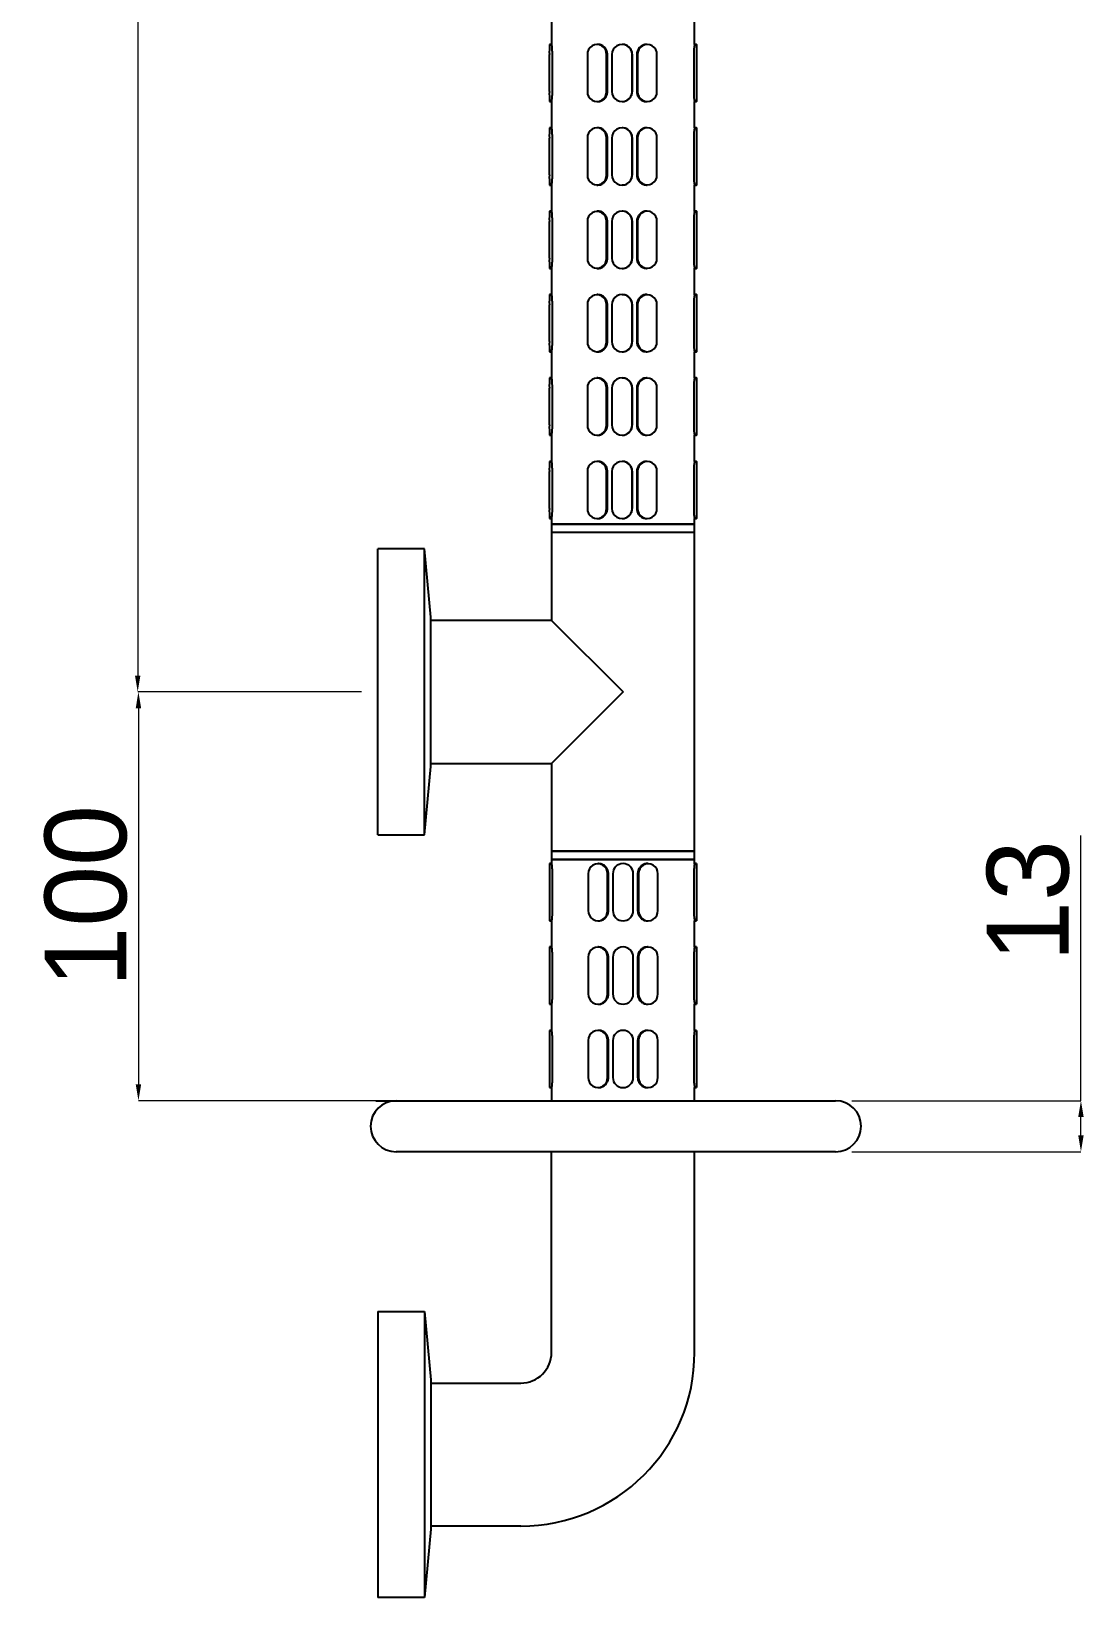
# Model space of a CAD drawing. Extents: x 0 to 2604, y 0 to 1908.
# Drawn here: x 294.8 to 552.3, y 510.7 to 893.9 of the extents above; entities that cross this region are included whole.
import ezdxf

# ---------------------------------------------------------------- set-up
doc = ezdxf.new("R2010")
doc.units = 0
doc.header["$LTSCALE"] = 10
doc.header["$MEASUREMENT"] = 0
doc.header["$PDMODE"] = 3
doc.header["$PDSIZE"] = -10
doc.layers.get('0').update_dxf_attribs({"linetype": 'CONTINUOUS'})
doc.layers.get('DEFPOINTS').update_dxf_attribs({"linetype": 'CONTINUOUS'})
doc.styles.add('Daelim Dimension', font='')
doc.styles.get('Daelim Dimension').set_extended_font_data('나눔고딕')
doc.dimstyles.new('DEFAULT', dxfattribs={"dimscale": 2, "dimtxt": 2, "dimasz": 2, "dimexe": 0, "dimexo": 2, "dimgap": 1, "dimtad": 1, "dimdec": 0, "dimzin": 9, "dimdsep": 46, "dimtxsty": 'Daelim Dimension', "dimcen": 0.5, "dimclrd": 5, "dimclre": 5, "dimclrt": 256, "dimadec": 1, "dimazin": 0, "dimtfac": 1, "dimtdec": 0, "dimtix": 1, "dimtmove": 0, "dimatfit": 3, "dimfxl": 1, "dimtolj": 1, "dimtzin": 1, "dimlwd": 9, "dimlwe": 9, "dimarcsym": 0})

# ---------------------------------------------------------------- blocks, each defined once
blk = doc.blocks.new('*D2')
at = {"color": 5, "lineweight": 9, "transparency": 16777216}
for p, q in [((375.57, 732.33), (321, 732.33)), ((321, 728.33), (321, 636.33)), ((405.57, 632.33), (321, 632.33))]:
    blk.add_line(p, q, dxfattribs=at)
at = {"color": 5, "transparency": 16777216}
for points in [[(320.34, 728.33), (321.67, 728.33), (321, 732.33)], [(320.34, 636.33), (321.67, 636.33), (321, 632.33)]]:
    blk.add_solid(points, dxfattribs=at)
at = {"layer": 'DEFPOINTS', "color": 0, "transparency": 16777216}
for p in [(379.57, 732.33), (321, 632.33), (409.57, 632.33)]:
    blk.add_point(p, dxfattribs=at)
at = {"color": 7, "transparency": 16777216, "insert": (308.19, 682.33), "char_height": 20, "attachment_point": 5, "rotation": 90, "style": 'Daelim Dimension'}
blk.add_mtext('\\A1;100', dxfattribs=at)
blk = doc.blocks.new('*D4')
at = {"color": 5, "lineweight": 9, "transparency": 16777216}
for p, q in [((375.57, 1235.33), (320.82, 1235.33)), ((320.82, 1231.33), (320.82, 736.33)), ((375.57, 732.33), (320.82, 732.33))]:
    blk.add_line(p, q, dxfattribs=at)
at = {"color": 5, "transparency": 16777216}
for points in [[(320.16, 1231.33), (321.49, 1231.33), (320.82, 1235.33)], [(320.16, 736.33), (321.49, 736.33), (320.82, 732.33)]]:
    blk.add_solid(points, dxfattribs=at)
at = {"layer": 'DEFPOINTS', "color": 0, "transparency": 16777216}
for p in [(379.57, 1235.33), (320.82, 732.33), (379.57, 732.33)]:
    blk.add_point(p, dxfattribs=at)
at = {"color": 7, "transparency": 16777216, "insert": (307.92, 983.83), "char_height": 20, "attachment_point": 5, "rotation": 90, "style": 'Daelim Dimension'}
blk.add_mtext('\\A1;503', dxfattribs=at)
blk = doc.blocks.new('*D5')
at = {"color": 5, "lineweight": 9, "transparency": 16777216}
for p, q in [((551.61, 632.33), (551.61, 697.23)), ((495.57, 632.33), (551.61, 632.33)), ((551.61, 623.83), (551.61, 628.33)), ((495.57, 619.83), (551.61, 619.83))]:
    blk.add_line(p, q, dxfattribs=at)
at = {"color": 5, "transparency": 16777216}
for points in [[(550.95, 628.33), (552.28, 628.33), (551.61, 632.33)], [(550.95, 623.83), (552.28, 623.83), (551.61, 619.83)]]:
    blk.add_solid(points, dxfattribs=at)
at = {"layer": 'DEFPOINTS', "color": 0, "transparency": 16777216}
for p in [(491.57, 632.33), (491.57, 619.83), (551.61, 619.83)]:
    blk.add_point(p, dxfattribs=at)
at = {"color": 7, "transparency": 16777216, "insert": (538.71, 681.19), "char_height": 20, "attachment_point": 5, "rotation": 90, "style": 'Daelim Dimension'}
blk.add_mtext('\\A1;13', dxfattribs=at)

msp = doc.modelspace()

# ---------------------------------------------------------------- linework, layer by layer
at = {"color": 7, "linetype": 'Continuous', "lineweight": 25}
for p, q in [((422.07, 897.17), (422.07, 890.71)), ((457.07, 890.68), (457.07, 897.15)), ((422.08, 890.73), (421.57, 890.73)), ((433.38, 890.73), (433.2, 890.73)), ((439.35, 890.73), (439.34, 890.73)), ((445.51, 890.73), (445.35, 890.73)), ((457.57, 890.73), (457.07, 890.73)), ((421.54, 888.23), (421.54, 879.23)), ((422.22, 888.23), (422.22, 879.23)), ((430.86, 888.23), (430.86, 879.23)), ((435.54, 879.23), (435.54, 888.23)), ((435.78, 879.23), (435.78, 888.23)), ((436.84, 888.23), (436.84, 879.23)), ((441.84, 879.23), (441.84, 888.23)), ((441.85, 879.23), (441.85, 888.23)), ((442.93, 888.23), (442.93, 879.23)), ((443.15, 888.23), (443.15, 879.23)), ((447.87, 879.23), (447.87, 888.23)), ((456.86, 888.23), (456.86, 879.23)), ((457.54, 888.23), (457.54, 879.23)), ((457.6, 879.23), (457.6, 888.23)), ((421.57, 876.73), (422.08, 876.73)), ((422.07, 876.77), (422.07, 870.31)), ((433.2, 876.73), (433.38, 876.73)), ((439.34, 876.73), (439.35, 876.73)), ((445.35, 876.73), (445.51, 876.73)), ((457.07, 870.28), (457.07, 876.75)), ((457.07, 876.73), (457.57, 876.73)), ((422.08, 870.33), (421.57, 870.33)), ((433.38, 870.33), (433.2, 870.33)), ((439.35, 870.33), (439.34, 870.33)), ((445.51, 870.33), (445.35, 870.33)), ((457.57, 870.33), (457.07, 870.33)), ((421.54, 867.83), (421.54, 858.83)), ((422.22, 867.83), (422.22, 858.83)), ((430.86, 867.83), (430.86, 858.83)), ((435.54, 858.83), (435.54, 867.83)), ((435.78, 858.83), (435.78, 867.83)), ((436.84, 867.83), (436.84, 858.83)), ((441.84, 858.83), (441.84, 867.83)), ((441.85, 858.83), (441.85, 867.83)), ((442.93, 867.83), (442.93, 858.83)), ((443.15, 867.83), (443.15, 858.83)), ((447.87, 858.83), (447.87, 867.83)), ((456.86, 867.83), (456.86, 858.83)), ((457.54, 867.83), (457.54, 858.83)), ((457.6, 858.83), (457.6, 867.83)), ((421.57, 856.33), (422.08, 856.33)), ((422.07, 856.37), (422.07, 849.91)), ((433.2, 856.33), (433.38, 856.33)), ((439.34, 856.33), (439.35, 856.33)), ((445.35, 856.33), (445.51, 856.33)), ((457.07, 849.88), (457.07, 856.35)), ((457.07, 856.33), (457.57, 856.33)), ((421.54, 847.43), (421.54, 838.43)), ((422.08, 849.93), (421.57, 849.93)), ((422.22, 847.43), (422.22, 838.43)), ((430.86, 847.43), (430.86, 838.43)), ((433.38, 849.93), (433.2, 849.93)), ((435.54, 838.43), (435.54, 847.43)), ((435.78, 838.43), (435.78, 847.43)), ((436.84, 847.43), (436.84, 838.43)), ((439.35, 849.93), (439.34, 849.93)), ((441.84, 838.43), (441.84, 847.43)), ((441.85, 838.43), (441.85, 847.43)), ((442.93, 847.43), (442.93, 838.43)), ((443.15, 847.43), (443.15, 838.43)), ((445.51, 849.93), (445.35, 849.93)), ((447.87, 838.43), (447.87, 847.43)), ((456.86, 847.43), (456.86, 838.43)), ((457.57, 849.93), (457.07, 849.93)), ((457.54, 847.43), (457.54, 838.43)), ((457.6, 838.43), (457.6, 847.43)), ((421.57, 835.93), (422.08, 835.93)), ((422.07, 835.97), (422.07, 829.51)), ((433.2, 835.93), (433.38, 835.93)), ((439.34, 835.93), (439.35, 835.93)), ((445.35, 835.93), (445.51, 835.93)), ((457.07, 829.48), (457.07, 835.95)), ((457.07, 835.93), (457.57, 835.93)), ((422.08, 829.53), (421.57, 829.53)), ((433.38, 829.53), (433.2, 829.53)), ((439.35, 829.53), (439.34, 829.53)), ((445.51, 829.53), (445.35, 829.53)), ((457.57, 829.53), (457.07, 829.53)), ((421.54, 827.03), (421.54, 818.03)), ((422.22, 827.03), (422.22, 818.03)), ((430.86, 827.03), (430.86, 818.03)), ((435.54, 818.03), (435.54, 827.03)), ((435.78, 818.03), (435.78, 827.03)), ((436.84, 827.03), (436.84, 818.03)), ((441.84, 818.03), (441.84, 827.03)), ((441.85, 818.03), (441.85, 827.03)), ((442.93, 827.03), (442.93, 818.03)), ((443.15, 827.03), (443.15, 818.03)), ((447.87, 818.03), (447.87, 827.03)), ((456.86, 827.03), (456.86, 818.03)), ((457.54, 827.03), (457.54, 818.03)), ((457.6, 818.03), (457.6, 827.03)), ((421.57, 815.53), (422.08, 815.53)), ((422.07, 815.57), (422.07, 809.11)), ((433.2, 815.53), (433.38, 815.53)), ((439.34, 815.53), (439.35, 815.53)), ((445.35, 815.53), (445.51, 815.53)), ((457.07, 809.08), (457.07, 815.55)), ((457.07, 815.53), (457.57, 815.53)), ((422.08, 809.13), (421.57, 809.13)), ((433.38, 809.13), (433.2, 809.13)), ((439.35, 809.13), (439.34, 809.13)), ((445.51, 809.13), (445.35, 809.13)), ((457.57, 809.13), (457.07, 809.13)), ((421.54, 806.63), (421.54, 797.63)), ((422.22, 806.63), (422.22, 797.63)), ((430.86, 806.63), (430.86, 797.63)), ((435.54, 797.63), (435.54, 806.63)), ((435.78, 797.63), (435.78, 806.63)), ((436.84, 806.63), (436.84, 797.63)), ((441.84, 797.63), (441.84, 806.63)), ((441.85, 797.63), (441.85, 806.63)), ((442.93, 806.63), (442.93, 797.63)), ((443.15, 806.63), (443.15, 797.63)), ((447.87, 797.63), (447.87, 806.63)), ((456.86, 806.63), (456.86, 797.63)), ((457.54, 806.63), (457.54, 797.63)), ((457.6, 797.63), (457.6, 806.63)), ((421.57, 795.13), (422.08, 795.13)), ((422.07, 795.17), (422.07, 788.71)), ((433.2, 795.13), (433.38, 795.13)), ((439.34, 795.13), (439.35, 795.13)), ((445.35, 795.13), (445.51, 795.13)), ((457.07, 788.68), (457.07, 795.15)), ((457.07, 795.13), (457.57, 795.13)), ((421.54, 786.23), (421.54, 777.23)), ((422.08, 788.73), (421.57, 788.73)), ((422.22, 786.23), (422.22, 777.23)), ((430.86, 786.23), (430.86, 777.23)), ((433.38, 788.73), (433.2, 788.73)), ((435.54, 777.23), (435.54, 786.23)), ((435.78, 777.23), (435.78, 786.23)), ((436.84, 786.23), (436.84, 777.23)), ((439.35, 788.73), (439.34, 788.73)), ((441.84, 777.23), (441.84, 786.23)), ((441.85, 777.23), (441.85, 786.23)), ((442.93, 786.23), (442.93, 777.23)), ((443.15, 786.23), (443.15, 777.23)), ((445.51, 788.73), (445.35, 788.73)), ((447.87, 777.23), (447.87, 786.23)), ((456.86, 786.23), (456.86, 777.23)), ((457.57, 788.73), (457.07, 788.73)), ((457.54, 786.23), (457.54, 777.23)), ((457.6, 777.23), (457.6, 786.23)), ((421.57, 774.73), (422.08, 774.73)), ((422.07, 774.77), (422.07, 773.33)), ((433.2, 774.73), (433.38, 774.73)), ((439.34, 774.73), (439.35, 774.73)), ((445.35, 774.73), (445.51, 774.73)), ((457.07, 773.33), (457.07, 774.75)), ((457.07, 774.73), (457.57, 774.73)), ((422.07, 773.33), (422.07, 771.33)), ((457.07, 773.33), (422.07, 773.33)), ((422.07, 773.33), (439.35, 773.33)), ((422.07, 771.33), (422.07, 749.83)), ((457.07, 771.33), (422.07, 771.33)), ((439.35, 773.33), (457.07, 773.33)), ((457.07, 771.33), (457.07, 773.33)), ((457.07, 693.33), (457.07, 771.33)), ((390.96, 767.33), (379.57, 767.33)), ((379.57, 697.33), (379.57, 767.33)), ((392.57, 750.58), (390.96, 767.33)), ((390.96, 697.33), (390.96, 767.33)), ((392.57, 714.08), (392.57, 750.58)), ((422.07, 749.83), (392.57, 749.83)), ((422.07, 749.83), (439.57, 732.33)), ((439.57, 732.33), (422.07, 714.83)), ((390.96, 697.33), (392.57, 714.08)), ((392.57, 714.83), (422.07, 714.83)), ((422.07, 714.83), (422.07, 693.33)), ((379.57, 697.33), (390.96, 697.33)), ((422.08, 690.33), (421.57, 690.33)), ((421.57, 690.33), (421.57, 687.83)), ((422.07, 693.33), (422.07, 691.33)), ((422.07, 693.33), (457.07, 693.33)), ((457.07, 693.33), (422.07, 693.33)), ((422.07, 691.33), (422.07, 690.3)), ((422.07, 691.33), (457.07, 691.33)), ((457.07, 691.33), (422.07, 691.33)), ((433.59, 690.33), (433.42, 690.33)), ((445.73, 690.33), (445.56, 690.33)), ((457.07, 691.33), (457.07, 693.33)), ((457.07, 690.3), (457.07, 691.33)), ((457.57, 690.33), (457.07, 690.33)), ((457.57, 690.33), (457.57, 687.83)), ((421.57, 687.83), (421.57, 678.83)), ((422.25, 687.83), (422.25, 678.83)), ((431.07, 687.83), (431.07, 678.83)), ((435.77, 678.83), (435.77, 687.83)), ((436, 678.83), (436, 687.83)), ((437.07, 687.83), (437.07, 678.83)), ((442.07, 678.83), (442.07, 687.83)), ((443.15, 687.83), (443.15, 678.83)), ((443.38, 687.83), (443.38, 678.83)), ((448.08, 678.83), (448.08, 687.83)), ((456.89, 687.83), (456.89, 678.83)), ((457.57, 687.83), (457.57, 678.83)), ((421.57, 678.83), (421.57, 676.33)), ((457.57, 678.83), (457.57, 676.33)), ((421.57, 676.33), (422.08, 676.33)), ((422.07, 676.36), (422.07, 669.9)), ((433.42, 676.33), (433.59, 676.33)), ((445.56, 676.33), (445.73, 676.33)), ((457.07, 669.9), (457.07, 676.36)), ((457.07, 676.33), (457.57, 676.33)), ((422.08, 669.93), (421.57, 669.93)), ((421.57, 669.93), (421.57, 667.43)), ((421.57, 667.43), (421.57, 658.43)), ((422.25, 667.43), (422.25, 658.43)), ((431.07, 667.43), (431.07, 658.43)), ((433.59, 669.93), (433.42, 669.93)), ((435.77, 658.43), (435.77, 667.43)), ((436, 658.43), (436, 667.43)), ((437.07, 667.43), (437.07, 658.43)), ((442.07, 658.43), (442.07, 667.43)), ((443.15, 667.43), (443.15, 658.43)), ((443.38, 667.43), (443.38, 658.43)), ((445.73, 669.93), (445.56, 669.93)), ((448.08, 658.43), (448.08, 667.43)), ((456.89, 667.43), (456.89, 658.43)), ((457.57, 669.93), (457.07, 669.93)), ((457.57, 669.93), (457.57, 667.43)), ((457.57, 667.43), (457.57, 658.43)), ((421.57, 658.43), (421.57, 655.93)), ((421.57, 655.93), (422.08, 655.93)), ((422.07, 655.96), (422.07, 649.5)), ((433.42, 655.93), (433.59, 655.93)), ((445.56, 655.93), (445.73, 655.93)), ((457.07, 649.5), (457.07, 655.96)), ((457.07, 655.93), (457.57, 655.93)), ((457.57, 658.43), (457.57, 655.93)), ((422.08, 649.53), (421.57, 649.53)), ((421.57, 649.53), (421.57, 647.03)), ((433.59, 649.53), (433.42, 649.53)), ((445.73, 649.53), (445.56, 649.53)), ((457.57, 649.53), (457.07, 649.53)), ((457.57, 649.53), (457.57, 647.03)), ((421.57, 647.03), (421.57, 638.03)), ((422.25, 647.03), (422.25, 638.03)), ((431.07, 647.03), (431.07, 638.03)), ((435.77, 638.03), (435.77, 647.03)), ((436, 638.03), (436, 647.03)), ((437.07, 647.03), (437.07, 638.03)), ((442.07, 638.03), (442.07, 647.03)), ((443.15, 647.03), (443.15, 638.03)), ((443.38, 647.03), (443.38, 638.03)), ((448.08, 638.03), (448.08, 647.03)), ((456.89, 647.03), (456.89, 638.03)), ((457.57, 647.03), (457.57, 638.03)), ((421.57, 638.03), (421.57, 635.53)), ((457.57, 638.03), (457.57, 635.53)), ((379.07, 632.33), (491.57, 632.33)), ((421.57, 635.53), (422.08, 635.53)), ((422.07, 635.56), (422.07, 632.33)), ((433.42, 635.53), (433.59, 635.53)), ((445.56, 635.53), (445.73, 635.53)), ((457.07, 632.33), (457.07, 635.56)), ((457.07, 635.53), (457.57, 635.53)), ((491.57, 619.83), (384.07, 619.83)), ((379.57, 580.75), (390.96, 580.75)), ((379.57, 580.75), (379.57, 510.75)), ((390.96, 580.75), (392.57, 564)), ((390.96, 580.75), (390.96, 510.75)), ((392.57, 564), (392.57, 527.5)), ((392.57, 563.25), (414.57, 563.25)), ((392.57, 527.5), (390.96, 510.75)), ((414.57, 528.25), (392.57, 528.25)), ((390.96, 510.75), (379.57, 510.75))]:
    msp.add_line(p, q, dxfattribs=at)
at = {"ltscale": 0.5}
for p, q in [((422.07, 570.75), (422.07, 619.83)), ((457.07, 570.75), (457.07, 619.83))]:
    msp.add_line(p, q, dxfattribs=at)
at = {"color": 7, "linetype": 'Continuous', "lineweight": 25, "flags": 128}
for points in [[(457.6, 888.23), (457.6, 889.18), (457.59, 890), (457.58, 890.54), (457.57, 890.73), (457.56, 890.54), (457.55, 890), (457.54, 889.18), (457.54, 888.23)], [(457.54, 879.23), (457.54, 878.27), (457.55, 877.46), (457.56, 876.92), (457.57, 876.73), (457.58, 876.92), (457.59, 877.46), (457.6, 878.27), (457.6, 879.23)], [(457.6, 867.83), (457.6, 868.78), (457.59, 869.6), (457.58, 870.14), (457.57, 870.33), (457.56, 870.14), (457.55, 869.6), (457.54, 868.78), (457.54, 867.83)], [(457.54, 858.83), (457.54, 857.87), (457.55, 857.06), (457.56, 856.52), (457.57, 856.33), (457.58, 856.52), (457.59, 857.06), (457.6, 857.87), (457.6, 858.83)], [(457.6, 847.43), (457.6, 848.38), (457.59, 849.2), (457.58, 849.74), (457.57, 849.93), (457.56, 849.74), (457.55, 849.2), (457.54, 848.38), (457.54, 847.43)], [(457.54, 838.43), (457.54, 837.47), (457.55, 836.66), (457.56, 836.12), (457.57, 835.93), (457.58, 836.12), (457.59, 836.66), (457.6, 837.47), (457.6, 838.43)], [(457.6, 827.03), (457.6, 827.98), (457.59, 828.8), (457.58, 829.34), (457.57, 829.53), (457.56, 829.34), (457.55, 828.8), (457.54, 827.98), (457.54, 827.03)], [(457.54, 818.03), (457.54, 817.07), (457.55, 816.26), (457.56, 815.72), (457.57, 815.53), (457.58, 815.72), (457.59, 816.26), (457.6, 817.07), (457.6, 818.03)], [(457.6, 806.63), (457.6, 807.58), (457.59, 808.4), (457.58, 808.94), (457.57, 809.13), (457.56, 808.94), (457.55, 808.4), (457.54, 807.58), (457.54, 806.63)], [(457.54, 797.63), (457.54, 796.67), (457.55, 795.86), (457.56, 795.32), (457.57, 795.13), (457.58, 795.32), (457.59, 795.86), (457.6, 796.67), (457.6, 797.63)], [(457.6, 786.23), (457.6, 787.18), (457.59, 788), (457.58, 788.54), (457.57, 788.73), (457.56, 788.54), (457.55, 788), (457.54, 787.18), (457.54, 786.23)], [(457.54, 777.23), (457.54, 776.27), (457.55, 775.46), (457.56, 774.92), (457.57, 774.73), (457.58, 774.92), (457.59, 775.46), (457.6, 776.27), (457.6, 777.23)]]:
    msp.add_lwpolyline(points, dxfattribs=at)
at = {"color": 7, "linetype": 'Continuous', "lineweight": 25}
for centre, radius, start, end in [((470.88, 888.85), 49.34, 177.8221, 180.7257), ((433.2, 888.35), 2.34, 356.9159, 183.0841), ((439.34, 888.23), 2.5, 359.9965, 180.0035), ((445.51, 888.34), 2.36, 357.3408, 182.6592), ((470.88, 878.6), 49.34, 179.2743, 182.1779), ((433.2, 879.1), 2.34, 176.9159, 3.0841), ((439.34, 879.23), 2.5, 179.9965, 0.0035), ((445.51, 879.12), 2.36, 177.3408, 2.6592), ((470.88, 868.45), 49.34, 177.8221, 180.7257), ((433.2, 867.95), 2.34, 356.9159, 183.0841), ((439.34, 867.83), 2.5, 359.9965, 180.0035), ((445.51, 867.94), 2.36, 357.3408, 182.6592), ((470.88, 858.2), 49.34, 179.2743, 182.1779), ((433.2, 858.7), 2.34, 176.9159, 3.0841), ((439.34, 858.83), 2.5, 179.9965, 0.0035), ((445.51, 858.72), 2.36, 177.3408, 2.6592), ((470.88, 848.05), 49.34, 177.8221, 180.7257), ((433.2, 847.55), 2.34, 356.9159, 183.0841), ((439.34, 847.43), 2.5, 359.9965, 180.0035), ((445.51, 847.54), 2.36, 357.3408, 182.6592), ((470.88, 837.8), 49.34, 179.2743, 182.1779), ((433.2, 838.3), 2.34, 176.9159, 3.0841), ((439.34, 838.43), 2.5, 179.9965, 0.0035), ((445.51, 838.32), 2.36, 177.3408, 2.6592), ((470.88, 827.65), 49.34, 177.8221, 180.7257), ((433.2, 827.15), 2.34, 356.9159, 183.0841), ((439.34, 827.03), 2.5, 359.9965, 180.0035), ((445.51, 827.14), 2.36, 357.3408, 182.6592), ((470.88, 817.4), 49.34, 179.2743, 182.1779), ((433.2, 817.9), 2.34, 176.9159, 3.0841), ((439.34, 818.03), 2.5, 179.9965, 0.0035), ((445.51, 817.92), 2.36, 177.3408, 2.6592), ((470.88, 807.25), 49.34, 177.8221, 180.7257), ((433.2, 806.75), 2.34, 356.9159, 183.0841), ((439.34, 806.63), 2.5, 359.9965, 180.0035), ((445.51, 806.74), 2.36, 357.3408, 182.6592), ((470.88, 797), 49.34, 179.2743, 182.1779), ((433.2, 797.5), 2.34, 176.9159, 3.0841), ((439.34, 797.63), 2.5, 179.9965, 0.0035), ((445.51, 797.52), 2.36, 177.3408, 2.6592), ((470.88, 786.85), 49.34, 177.8221, 180.7257), ((433.2, 786.35), 2.34, 356.9159, 183.0841), ((439.34, 786.23), 2.5, 359.9965, 180.0035), ((445.51, 786.34), 2.36, 357.3408, 182.6592), ((470.88, 776.6), 49.34, 179.2743, 182.1779), ((433.2, 777.1), 2.34, 176.9159, 3.0841), ((439.34, 777.23), 2.5, 179.9965, 0.0035), ((445.51, 777.12), 2.36, 177.3408, 2.6592), ((433.42, 687.95), 2.35, 357.1325, 182.8675), ((439.57, 687.83), 2.5, 0, 180), ((445.73, 687.95), 2.35, 357.1325, 182.8675), ((433.42, 678.71), 2.35, 177.1325, 2.8675), ((439.57, 678.83), 2.5, 180, 0), ((445.73, 678.71), 2.35, 177.1325, 2.8675), ((433.42, 667.55), 2.35, 357.1325, 182.8675), ((439.57, 667.43), 2.5, 0, 180), ((445.73, 667.55), 2.35, 357.1325, 182.8675), ((433.42, 658.31), 2.35, 177.1325, 2.8675), ((439.57, 658.43), 2.5, 180, 0), ((445.73, 658.31), 2.35, 177.1325, 2.8675), ((433.42, 647.15), 2.35, 357.1325, 182.8675), ((439.57, 647.03), 2.5, 0, 180), ((445.73, 647.15), 2.35, 357.1325, 182.8675), ((433.42, 637.91), 2.35, 177.1325, 2.8675), ((439.57, 638.03), 2.5, 180, 0), ((445.73, 637.91), 2.35, 177.1325, 2.8675), ((384.07, 626.08), 6.25, 90, 270), ((491.57, 626.08), 6.25, 270, 90), ((414.57, 570.75), 7.5, 270, 0), ((414.57, 570.75), 42.5, 270, 0)]:
    msp.add_arc(centre, radius, start, end, dxfattribs=at)
for points, knots in [([(422.07, 890.71), (422.07, 890.71), (422.07, 890.73), (422.09, 890.51), (422.14, 890.04), (422.19, 889.34), (422.22, 888.7), (422.22, 888.32), (422.22, 888.23)], [0, 0, 0, 0, 0.015033, 0.240164, 0.46609, 0.694025, 0.922089, 1, 1, 1, 1]), ([(435.78, 888.23), (435.75, 888.51), (435.7, 889.07), (435.28, 889.81), (434.67, 890.38), (434, 890.7), (433.56, 890.7), (433.38, 890.7)], [0, 0, 0, 0, 0.213248, 0.426444, 0.641012, 0.856495, 1, 1, 1, 1]), ([(441.85, 888.23), (441.83, 888.51), (441.77, 889.07), (441.34, 889.81), (440.71, 890.38), (440.01, 890.7), (439.54, 890.7), (439.35, 890.7)], [0, 0, 0, 0, 0.213248, 0.426444, 0.641012, 0.856495, 1, 1, 1, 1]), ([(445.35, 890.7), (445.26, 890.71), (444.91, 890.74), (444.3, 890.51), (443.63, 890.04), (443.14, 889.34), (442.95, 888.7), (442.93, 888.32), (442.93, 888.23)], [0, 0, 0, 0, 0.070496, 0.28295, 0.496154, 0.711255, 0.926476, 1, 1, 1, 1]), ([(457.07, 890.7), (457.07, 890.71), (457.07, 890.74), (457.03, 890.51), (456.96, 890.04), (456.89, 889.34), (456.86, 888.7), (456.86, 888.32), (456.86, 888.23)], [0, 0, 0, 0, 0.070496, 0.28295, 0.496154, 0.711255, 0.926476, 1, 1, 1, 1]), ([(422.22, 879.23), (422.22, 878.95), (422.21, 878.39), (422.16, 877.64), (422.11, 877.09), (422.07, 876.78), (422.08, 876.77), (422.08, 876.77)], [0, 0, 0, 0, 0.226189, 0.452322, 0.679911, 0.908471, 1, 1, 1, 1]), ([(433.38, 876.76), (433.47, 876.75), (433.81, 876.72), (434.42, 876.94), (435.09, 877.42), (435.57, 878.11), (435.76, 878.76), (435.78, 879.13), (435.78, 879.23)], [0, 0, 0, 0, 0.070496, 0.28295, 0.496154, 0.711255, 0.926476, 1, 1, 1, 1]), ([(439.35, 876.76), (439.44, 876.75), (439.81, 876.72), (440.45, 876.94), (441.14, 877.42), (441.64, 878.11), (441.84, 878.76), (441.85, 879.13), (441.85, 879.23)], [0, 0, 0, 0, 0.070496, 0.28295, 0.496154, 0.711255, 0.926476, 1, 1, 1, 1]), ([(442.93, 879.23), (442.96, 878.95), (443.01, 878.39), (443.43, 877.64), (444.05, 877.08), (444.73, 876.76), (445.17, 876.76), (445.35, 876.76)], [0, 0, 0, 0, 0.213248, 0.426444, 0.641012, 0.856495, 1, 1, 1, 1]), ([(456.86, 879.23), (456.86, 878.95), (456.87, 878.39), (456.93, 877.64), (457, 877.08), (457.06, 876.76), (457.06, 876.76), (457.07, 876.76)], [0, 0, 0, 0, 0.213248, 0.426444, 0.641012, 0.856495, 1, 1, 1, 1]), ([(422.07, 870.31), (422.07, 870.31), (422.07, 870.33), (422.09, 870.11), (422.14, 869.64), (422.19, 868.94), (422.22, 868.3), (422.22, 867.92), (422.22, 867.83)], [0, 0, 0, 0, 0.015033, 0.240164, 0.46609, 0.694025, 0.922089, 1, 1, 1, 1]), ([(435.78, 867.83), (435.75, 868.11), (435.7, 868.67), (435.28, 869.41), (434.67, 869.98), (434, 870.3), (433.56, 870.3), (433.38, 870.3)], [0, 0, 0, 0, 0.213248, 0.426444, 0.641012, 0.856495, 1, 1, 1, 1]), ([(441.85, 867.83), (441.83, 868.11), (441.77, 868.67), (441.34, 869.41), (440.71, 869.98), (440.01, 870.3), (439.54, 870.3), (439.35, 870.3)], [0, 0, 0, 0, 0.213248, 0.426444, 0.641012, 0.856495, 1, 1, 1, 1]), ([(445.35, 870.3), (445.26, 870.31), (444.91, 870.34), (444.3, 870.11), (443.63, 869.64), (443.14, 868.94), (442.95, 868.3), (442.93, 867.92), (442.93, 867.83)], [0, 0, 0, 0, 0.070496, 0.28295, 0.496154, 0.711255, 0.926476, 1, 1, 1, 1]), ([(457.07, 870.3), (457.07, 870.31), (457.07, 870.34), (457.03, 870.11), (456.96, 869.64), (456.89, 868.94), (456.86, 868.3), (456.86, 867.92), (456.86, 867.83)], [0, 0, 0, 0, 0.070496, 0.28295, 0.496154, 0.711255, 0.926476, 1, 1, 1, 1]), ([(422.22, 858.83), (422.22, 858.55), (422.21, 857.99), (422.16, 857.24), (422.11, 856.69), (422.07, 856.38), (422.08, 856.37), (422.08, 856.37)], [0, 0, 0, 0, 0.226189, 0.452322, 0.679911, 0.908471, 1, 1, 1, 1]), ([(433.38, 856.36), (433.47, 856.35), (433.81, 856.32), (434.42, 856.54), (435.09, 857.02), (435.57, 857.71), (435.76, 858.36), (435.78, 858.73), (435.78, 858.83)], [0, 0, 0, 0, 0.070496, 0.28295, 0.496154, 0.711255, 0.926476, 1, 1, 1, 1]), ([(439.35, 856.36), (439.44, 856.35), (439.81, 856.32), (440.45, 856.54), (441.14, 857.02), (441.64, 857.71), (441.84, 858.36), (441.85, 858.73), (441.85, 858.83)], [0, 0, 0, 0, 0.070496, 0.28295, 0.496154, 0.711255, 0.926476, 1, 1, 1, 1]), ([(442.93, 858.83), (442.96, 858.55), (443.01, 857.99), (443.43, 857.24), (444.05, 856.68), (444.73, 856.36), (445.17, 856.36), (445.35, 856.36)], [0, 0, 0, 0, 0.213248, 0.426444, 0.641012, 0.856495, 1, 1, 1, 1]), ([(456.86, 858.83), (456.86, 858.55), (456.87, 857.99), (456.93, 857.24), (457, 856.68), (457.06, 856.36), (457.06, 856.36), (457.07, 856.36)], [0, 0, 0, 0, 0.213248, 0.426444, 0.641012, 0.856495, 1, 1, 1, 1]), ([(422.07, 849.91), (422.07, 849.91), (422.07, 849.93), (422.09, 849.71), (422.14, 849.24), (422.19, 848.54), (422.22, 847.9), (422.22, 847.52), (422.22, 847.43)], [0, 0, 0, 0, 0.015033, 0.240164, 0.46609, 0.694025, 0.922089, 1, 1, 1, 1]), ([(435.78, 847.43), (435.75, 847.71), (435.7, 848.27), (435.28, 849.01), (434.67, 849.58), (434, 849.9), (433.56, 849.9), (433.38, 849.9)], [0, 0, 0, 0, 0.213248, 0.426444, 0.641012, 0.856495, 1, 1, 1, 1]), ([(441.85, 847.43), (441.83, 847.71), (441.77, 848.27), (441.34, 849.01), (440.71, 849.58), (440.01, 849.9), (439.54, 849.9), (439.35, 849.9)], [0, 0, 0, 0, 0.213248, 0.426444, 0.641012, 0.856495, 1, 1, 1, 1]), ([(445.35, 849.9), (445.26, 849.91), (444.91, 849.94), (444.3, 849.71), (443.63, 849.24), (443.14, 848.54), (442.95, 847.9), (442.93, 847.52), (442.93, 847.43)], [0, 0, 0, 0, 0.070496, 0.28295, 0.496154, 0.711255, 0.926476, 1, 1, 1, 1]), ([(457.07, 849.9), (457.07, 849.91), (457.07, 849.94), (457.03, 849.71), (456.96, 849.24), (456.89, 848.54), (456.86, 847.9), (456.86, 847.52), (456.86, 847.43)], [0, 0, 0, 0, 0.070496, 0.28295, 0.496154, 0.711255, 0.926476, 1, 1, 1, 1]), ([(422.22, 838.43), (422.22, 838.15), (422.21, 837.59), (422.16, 836.84), (422.11, 836.29), (422.07, 835.98), (422.08, 835.97), (422.08, 835.97)], [0, 0, 0, 0, 0.2261893, 0.4523223, 0.679911, 0.9084707, 1, 1, 1, 1]), ([(433.38, 835.96), (433.47, 835.95), (433.81, 835.92), (434.42, 836.14), (435.09, 836.62), (435.57, 837.31), (435.76, 837.96), (435.78, 838.33), (435.78, 838.43)], [0, 0, 0, 0, 0.070496, 0.28295, 0.496154, 0.711255, 0.926476, 1, 1, 1, 1]), ([(439.35, 835.96), (439.44, 835.95), (439.81, 835.92), (440.45, 836.14), (441.14, 836.62), (441.64, 837.31), (441.84, 837.96), (441.85, 838.33), (441.85, 838.43)], [0, 0, 0, 0, 0.070496, 0.28295, 0.496154, 0.711255, 0.926476, 1, 1, 1, 1]), ([(442.93, 838.43), (442.96, 838.15), (443.01, 837.59), (443.43, 836.84), (444.05, 836.28), (444.73, 835.96), (445.17, 835.96), (445.35, 835.96)], [0, 0, 0, 0, 0.213248, 0.426444, 0.641012, 0.856495, 1, 1, 1, 1]), ([(456.86, 838.43), (456.86, 838.15), (456.87, 837.59), (456.93, 836.84), (457, 836.28), (457.06, 835.96), (457.06, 835.96), (457.07, 835.96)], [0, 0, 0, 0, 0.213248, 0.426444, 0.641012, 0.856495, 1, 1, 1, 1]), ([(422.07, 829.51), (422.07, 829.51), (422.07, 829.53), (422.09, 829.31), (422.14, 828.84), (422.19, 828.14), (422.22, 827.5), (422.22, 827.12), (422.22, 827.03)], [0, 0, 0, 0, 0.0150332, 0.2401636, 0.4660899, 0.6940254, 0.9220888, 1, 1, 1, 1]), ([(435.78, 827.03), (435.75, 827.31), (435.7, 827.87), (435.28, 828.61), (434.67, 829.18), (434, 829.5), (433.56, 829.5), (433.38, 829.5)], [0, 0, 0, 0, 0.213248, 0.426444, 0.641012, 0.856495, 1, 1, 1, 1]), ([(441.85, 827.03), (441.83, 827.31), (441.77, 827.87), (441.34, 828.61), (440.71, 829.18), (440.01, 829.5), (439.54, 829.5), (439.35, 829.5)], [0, 0, 0, 0, 0.213248, 0.426444, 0.641012, 0.856495, 1, 1, 1, 1]), ([(445.35, 829.5), (445.26, 829.51), (444.91, 829.54), (444.3, 829.31), (443.63, 828.84), (443.14, 828.14), (442.95, 827.5), (442.93, 827.12), (442.93, 827.03)], [0, 0, 0, 0, 0.070496, 0.28295, 0.496154, 0.711255, 0.926476, 1, 1, 1, 1]), ([(457.07, 829.5), (457.07, 829.51), (457.07, 829.54), (457.03, 829.31), (456.96, 828.84), (456.89, 828.14), (456.86, 827.5), (456.86, 827.12), (456.86, 827.03)], [0, 0, 0, 0, 0.070496, 0.28295, 0.496154, 0.711255, 0.926476, 1, 1, 1, 1]), ([(422.22, 818.03), (422.22, 817.75), (422.21, 817.19), (422.16, 816.44), (422.11, 815.89), (422.07, 815.58), (422.08, 815.57), (422.08, 815.57)], [0, 0, 0, 0, 0.226189, 0.452322, 0.679911, 0.908471, 1, 1, 1, 1]), ([(433.38, 815.56), (433.47, 815.55), (433.81, 815.52), (434.42, 815.74), (435.09, 816.22), (435.57, 816.91), (435.76, 817.56), (435.78, 817.93), (435.78, 818.03)], [0, 0, 0, 0, 0.070496, 0.28295, 0.496154, 0.711255, 0.926476, 1, 1, 1, 1]), ([(439.35, 815.56), (439.44, 815.55), (439.81, 815.52), (440.45, 815.74), (441.14, 816.22), (441.64, 816.91), (441.84, 817.56), (441.85, 817.93), (441.85, 818.03)], [0, 0, 0, 0, 0.070496, 0.28295, 0.496154, 0.711255, 0.926476, 1, 1, 1, 1]), ([(442.93, 818.03), (442.96, 817.75), (443.01, 817.19), (443.43, 816.44), (444.05, 815.88), (444.73, 815.56), (445.17, 815.56), (445.35, 815.56)], [0, 0, 0, 0, 0.213248, 0.426444, 0.641012, 0.856495, 1, 1, 1, 1]), ([(456.86, 818.03), (456.86, 817.75), (456.87, 817.19), (456.93, 816.44), (457, 815.88), (457.06, 815.56), (457.06, 815.56), (457.07, 815.56)], [0, 0, 0, 0, 0.213248, 0.426444, 0.641012, 0.856495, 1, 1, 1, 1]), ([(422.07, 809.11), (422.07, 809.11), (422.07, 809.13), (422.09, 808.91), (422.14, 808.44), (422.19, 807.74), (422.22, 807.1), (422.22, 806.72), (422.22, 806.63)], [0, 0, 0, 0, 0.0150332, 0.2401636, 0.4660899, 0.6940254, 0.9220888, 1, 1, 1, 1]), ([(435.78, 806.63), (435.75, 806.91), (435.7, 807.47), (435.28, 808.21), (434.67, 808.78), (434, 809.1), (433.56, 809.1), (433.38, 809.1)], [0, 0, 0, 0, 0.213248, 0.426444, 0.641012, 0.856495, 1, 1, 1, 1]), ([(441.85, 806.63), (441.83, 806.91), (441.77, 807.47), (441.34, 808.21), (440.71, 808.78), (440.01, 809.1), (439.54, 809.1), (439.35, 809.1)], [0, 0, 0, 0, 0.213248, 0.426444, 0.641012, 0.856495, 1, 1, 1, 1]), ([(445.35, 809.1), (445.26, 809.11), (444.91, 809.14), (444.3, 808.91), (443.63, 808.44), (443.14, 807.74), (442.95, 807.1), (442.93, 806.72), (442.93, 806.63)], [0, 0, 0, 0, 0.070496, 0.28295, 0.496154, 0.711255, 0.926476, 1, 1, 1, 1]), ([(457.07, 809.1), (457.07, 809.11), (457.07, 809.14), (457.03, 808.91), (456.96, 808.44), (456.89, 807.74), (456.86, 807.1), (456.86, 806.72), (456.86, 806.63)], [0, 0, 0, 0, 0.070496, 0.28295, 0.496154, 0.711255, 0.926476, 1, 1, 1, 1]), ([(422.22, 797.63), (422.22, 797.35), (422.21, 796.79), (422.16, 796.04), (422.11, 795.49), (422.07, 795.18), (422.08, 795.17), (422.08, 795.17)], [0, 0, 0, 0, 0.2261893, 0.4523223, 0.679911, 0.9084707, 1, 1, 1, 1]), ([(433.38, 795.16), (433.47, 795.15), (433.81, 795.12), (434.42, 795.34), (435.09, 795.82), (435.57, 796.51), (435.76, 797.16), (435.78, 797.53), (435.78, 797.63)], [0, 0, 0, 0, 0.070496, 0.28295, 0.496154, 0.711255, 0.926476, 1, 1, 1, 1]), ([(439.35, 795.16), (439.44, 795.15), (439.81, 795.12), (440.45, 795.34), (441.14, 795.82), (441.64, 796.51), (441.84, 797.16), (441.85, 797.53), (441.85, 797.63)], [0, 0, 0, 0, 0.070496, 0.28295, 0.496154, 0.711255, 0.926476, 1, 1, 1, 1]), ([(442.93, 797.63), (442.96, 797.35), (443.01, 796.79), (443.43, 796.04), (444.05, 795.48), (444.73, 795.16), (445.17, 795.16), (445.35, 795.16)], [0, 0, 0, 0, 0.213248, 0.426444, 0.641012, 0.856495, 1, 1, 1, 1]), ([(456.86, 797.63), (456.86, 797.35), (456.87, 796.79), (456.93, 796.04), (457, 795.48), (457.06, 795.16), (457.06, 795.16), (457.07, 795.16)], [0, 0, 0, 0, 0.213248, 0.426444, 0.641012, 0.856495, 1, 1, 1, 1]), ([(422.07, 788.71), (422.07, 788.71), (422.07, 788.73), (422.09, 788.51), (422.14, 788.04), (422.19, 787.34), (422.22, 786.7), (422.22, 786.32), (422.22, 786.23)], [0, 0, 0, 0, 0.015033, 0.240164, 0.46609, 0.694025, 0.922089, 1, 1, 1, 1]), ([(435.78, 786.23), (435.75, 786.51), (435.7, 787.07), (435.28, 787.81), (434.67, 788.38), (434, 788.7), (433.56, 788.7), (433.38, 788.7)], [0, 0, 0, 0, 0.213248, 0.426444, 0.641012, 0.856495, 1, 1, 1, 1]), ([(441.85, 786.23), (441.83, 786.51), (441.77, 787.07), (441.34, 787.81), (440.71, 788.38), (440.01, 788.7), (439.54, 788.7), (439.35, 788.7)], [0, 0, 0, 0, 0.213248, 0.426444, 0.641012, 0.856495, 1, 1, 1, 1]), ([(445.35, 788.7), (445.26, 788.71), (444.91, 788.74), (444.3, 788.51), (443.63, 788.04), (443.14, 787.34), (442.95, 786.7), (442.93, 786.32), (442.93, 786.23)], [0, 0, 0, 0, 0.070496, 0.28295, 0.496154, 0.711255, 0.926476, 1, 1, 1, 1]), ([(457.07, 788.7), (457.07, 788.71), (457.07, 788.74), (457.03, 788.51), (456.96, 788.04), (456.89, 787.34), (456.86, 786.7), (456.86, 786.32), (456.86, 786.23)], [0, 0, 0, 0, 0.070496, 0.28295, 0.496154, 0.711255, 0.926476, 1, 1, 1, 1]), ([(422.22, 777.23), (422.22, 776.95), (422.21, 776.39), (422.16, 775.64), (422.11, 775.09), (422.07, 774.78), (422.08, 774.77), (422.08, 774.77)], [0, 0, 0, 0, 0.2261893, 0.4523223, 0.679911, 0.9084707, 1, 1, 1, 1]), ([(433.38, 774.76), (433.47, 774.75), (433.81, 774.72), (434.42, 774.94), (435.09, 775.42), (435.57, 776.11), (435.76, 776.76), (435.78, 777.13), (435.78, 777.23)], [0, 0, 0, 0, 0.070496, 0.28295, 0.496154, 0.711255, 0.926476, 1, 1, 1, 1]), ([(439.35, 774.76), (439.44, 774.75), (439.81, 774.72), (440.45, 774.94), (441.14, 775.42), (441.64, 776.11), (441.84, 776.76), (441.85, 777.13), (441.85, 777.23)], [0, 0, 0, 0, 0.070496, 0.28295, 0.496154, 0.711255, 0.926476, 1, 1, 1, 1]), ([(442.93, 777.23), (442.96, 776.95), (443.01, 776.39), (443.43, 775.64), (444.05, 775.08), (444.73, 774.76), (445.17, 774.76), (445.35, 774.76)], [0, 0, 0, 0, 0.213248, 0.426444, 0.641012, 0.856495, 1, 1, 1, 1]), ([(456.86, 777.23), (456.86, 776.95), (456.87, 776.39), (456.93, 775.64), (457, 775.08), (457.06, 774.76), (457.06, 774.76), (457.07, 774.76)], [0, 0, 0, 0, 0.213248, 0.426444, 0.641012, 0.856495, 1, 1, 1, 1]), ([(422.08, 690.3), (422.08, 690.31), (422.07, 690.34), (422.1, 690.11), (422.16, 689.64), (422.22, 688.94), (422.25, 688.3), (422.25, 687.92), (422.25, 687.83)], [0, 0, 0, 0, 0.070912, 0.283271, 0.49638, 0.711384, 0.926509, 1, 1, 1, 1]), ([(436, 687.83), (435.97, 688.11), (435.92, 688.67), (435.5, 689.41), (434.88, 689.98), (434.21, 690.3), (433.76, 690.3), (433.59, 690.3)], [0, 0, 0, 0, 0.213248, 0.426444, 0.641012, 0.856495, 1, 1, 1, 1]), ([(445.55, 690.3), (445.47, 690.31), (445.12, 690.34), (444.52, 690.11), (443.84, 689.64), (443.36, 688.94), (443.16, 688.3), (443.15, 687.92), (443.15, 687.83)], [0, 0, 0, 0, 0.070496, 0.28295, 0.496154, 0.711255, 0.926476, 1, 1, 1, 1]), ([(457.07, 690.3), (457.07, 690.31), (457.07, 690.34), (457.04, 690.11), (456.98, 689.64), (456.92, 688.94), (456.9, 688.3), (456.89, 687.92), (456.89, 687.83)], [0, 0, 0, 0, 0.070912, 0.283271, 0.49638, 0.711384, 0.926509, 1, 1, 1, 1]), ([(422.25, 678.83), (422.25, 678.55), (422.24, 677.99), (422.18, 677.24), (422.12, 676.68), (422.08, 676.36), (422.08, 676.36), (422.08, 676.36)], [0, 0, 0, 0, 0.213344, 0.426635, 0.641299, 0.856879, 1, 1, 1, 1]), ([(433.59, 676.36), (433.68, 676.35), (434.02, 676.32), (434.63, 676.54), (435.3, 677.02), (435.79, 677.71), (435.98, 678.36), (435.99, 678.73), (436, 678.83)], [0, 0, 0, 0, 0.070496, 0.28295, 0.496154, 0.711255, 0.926476, 1, 1, 1, 1]), ([(443.15, 678.83), (443.17, 678.55), (443.23, 677.99), (443.65, 677.24), (444.26, 676.68), (444.94, 676.36), (445.38, 676.36), (445.56, 676.36)], [0, 0, 0, 0, 0.213248, 0.426444, 0.641012, 0.856495, 1, 1, 1, 1]), ([(456.89, 678.83), (456.9, 678.55), (456.9, 677.99), (456.96, 677.24), (457.02, 676.68), (457.07, 676.36), (457.07, 676.36), (457.07, 676.36)], [0, 0, 0, 0, 0.213344, 0.426635, 0.641299, 0.856879, 1, 1, 1, 1]), ([(422.08, 669.9), (422.08, 669.91), (422.07, 669.94), (422.1, 669.71), (422.16, 669.24), (422.22, 668.54), (422.25, 667.9), (422.25, 667.52), (422.25, 667.43)], [0, 0, 0, 0, 0.070912, 0.283271, 0.49638, 0.711384, 0.926509, 1, 1, 1, 1]), ([(436, 667.43), (435.97, 667.71), (435.92, 668.27), (435.5, 669.01), (434.88, 669.58), (434.21, 669.9), (433.76, 669.9), (433.59, 669.9)], [0, 0, 0, 0, 0.213248, 0.426444, 0.641012, 0.856495, 1, 1, 1, 1]), ([(445.55, 669.9), (445.47, 669.91), (445.12, 669.94), (444.52, 669.71), (443.84, 669.24), (443.36, 668.54), (443.16, 667.9), (443.15, 667.52), (443.15, 667.43)], [0, 0, 0, 0, 0.070496, 0.28295, 0.496154, 0.711255, 0.926476, 1, 1, 1, 1]), ([(457.07, 669.9), (457.07, 669.91), (457.07, 669.94), (457.04, 669.71), (456.98, 669.24), (456.92, 668.54), (456.9, 667.9), (456.89, 667.52), (456.89, 667.43)], [0, 0, 0, 0, 0.070912, 0.283271, 0.49638, 0.711384, 0.926509, 1, 1, 1, 1]), ([(422.25, 658.43), (422.25, 658.15), (422.24, 657.59), (422.18, 656.84), (422.12, 656.28), (422.08, 655.96), (422.08, 655.96), (422.08, 655.96)], [0, 0, 0, 0, 0.213344, 0.426635, 0.641299, 0.856879, 1, 1, 1, 1]), ([(433.59, 655.96), (433.68, 655.95), (434.02, 655.92), (434.63, 656.14), (435.3, 656.62), (435.79, 657.31), (435.98, 657.96), (435.99, 658.33), (436, 658.43)], [0, 0, 0, 0, 0.070496, 0.28295, 0.496154, 0.711255, 0.926476, 1, 1, 1, 1]), ([(443.15, 658.43), (443.17, 658.15), (443.23, 657.59), (443.65, 656.84), (444.26, 656.28), (444.94, 655.96), (445.38, 655.96), (445.56, 655.96)], [0, 0, 0, 0, 0.213248, 0.426444, 0.641012, 0.856495, 1, 1, 1, 1]), ([(456.89, 658.43), (456.9, 658.15), (456.9, 657.59), (456.96, 656.84), (457.02, 656.28), (457.07, 655.96), (457.07, 655.96), (457.07, 655.96)], [0, 0, 0, 0, 0.213344, 0.426635, 0.641299, 0.856879, 1, 1, 1, 1]), ([(422.08, 649.5), (422.08, 649.51), (422.07, 649.54), (422.1, 649.31), (422.16, 648.84), (422.22, 648.14), (422.25, 647.5), (422.25, 647.12), (422.25, 647.03)], [0, 0, 0, 0, 0.070912, 0.283271, 0.49638, 0.711384, 0.926509, 1, 1, 1, 1]), ([(436, 647.03), (435.97, 647.31), (435.92, 647.87), (435.5, 648.61), (434.88, 649.18), (434.21, 649.5), (433.76, 649.5), (433.59, 649.5)], [0, 0, 0, 0, 0.213248, 0.426444, 0.641012, 0.856495, 1, 1, 1, 1]), ([(445.55, 649.5), (445.47, 649.51), (445.12, 649.54), (444.52, 649.31), (443.84, 648.84), (443.36, 648.14), (443.16, 647.5), (443.15, 647.12), (443.15, 647.03)], [0, 0, 0, 0, 0.070496, 0.28295, 0.496154, 0.711255, 0.926476, 1, 1, 1, 1]), ([(457.07, 649.5), (457.07, 649.51), (457.07, 649.54), (457.04, 649.31), (456.98, 648.84), (456.92, 648.14), (456.9, 647.5), (456.89, 647.12), (456.89, 647.03)], [0, 0, 0, 0, 0.070912, 0.283271, 0.49638, 0.711384, 0.926509, 1, 1, 1, 1]), ([(422.25, 638.03), (422.25, 637.75), (422.24, 637.19), (422.18, 636.44), (422.12, 635.88), (422.08, 635.56), (422.08, 635.56), (422.08, 635.56)], [0, 0, 0, 0, 0.213344, 0.426635, 0.641299, 0.856879, 1, 1, 1, 1]), ([(433.59, 635.56), (433.68, 635.55), (434.02, 635.52), (434.63, 635.74), (435.3, 636.22), (435.79, 636.91), (435.98, 637.56), (435.99, 637.93), (436, 638.03)], [0, 0, 0, 0, 0.070496, 0.28295, 0.496154, 0.711255, 0.926476, 1, 1, 1, 1]), ([(443.15, 638.03), (443.17, 637.75), (443.23, 637.19), (443.65, 636.44), (444.26, 635.88), (444.94, 635.56), (445.38, 635.56), (445.56, 635.56)], [0, 0, 0, 0, 0.213248, 0.426444, 0.641012, 0.856495, 1, 1, 1, 1]), ([(456.89, 638.03), (456.9, 637.75), (456.9, 637.19), (456.96, 636.44), (457.02, 635.88), (457.07, 635.56), (457.07, 635.56), (457.07, 635.56)], [0, 0, 0, 0, 0.213344, 0.426635, 0.641299, 0.856879, 1, 1, 1, 1])]:
    msp.add_open_spline(points, degree=3, knots=knots, dxfattribs=at)

# ---------------------------------------------------------------- dimensions: what is measured, and where the dimension line sits
dim = msp.add_linear_dim(base=(320.82, 732.33), p1=(379.57, 1235.33), p2=(379.57, 732.33), angle=90, dimstyle='DEFAULT', override={"dimtxt": 10, "dimclrd": 5, "dimclre": 5, "dimclrt": 7})
dim.commit()
dim.dimension.update_dxf_attribs({"geometry": '*D4', "text_midpoint": (307.92, 983.83)})
at = {"color": 5}
dim = msp.add_linear_dim(base=(321, 632.33), p1=(379.57, 732.33), p2=(409.57, 632.33), angle=90, dimstyle='DEFAULT', override={"dimtxt": 10, "dimclrd": 5, "dimclre": 5, "dimclrt": 7}, dxfattribs=at)
dim.commit()
dim.dimension.update_dxf_attribs({"geometry": '*D2', "text_midpoint": (308.19, 682.33)})
dim = msp.add_linear_dim(base=(551.61353493, 619.82816315), p1=(491.57219315, 632.32816315), p2=(491.57219315, 619.82816315), angle=90, dimstyle='DEFAULT', override={"dimtxt": 10, "dimclrd": 5, "dimclre": 5, "dimclrt": 7})
dim.commit()
dim.dimension.update_dxf_attribs({"geometry": '*D5', "text_midpoint": (551.61353493, 681.18530273), "dimtype": 128})

doc.saveas('drawing.dxf')
